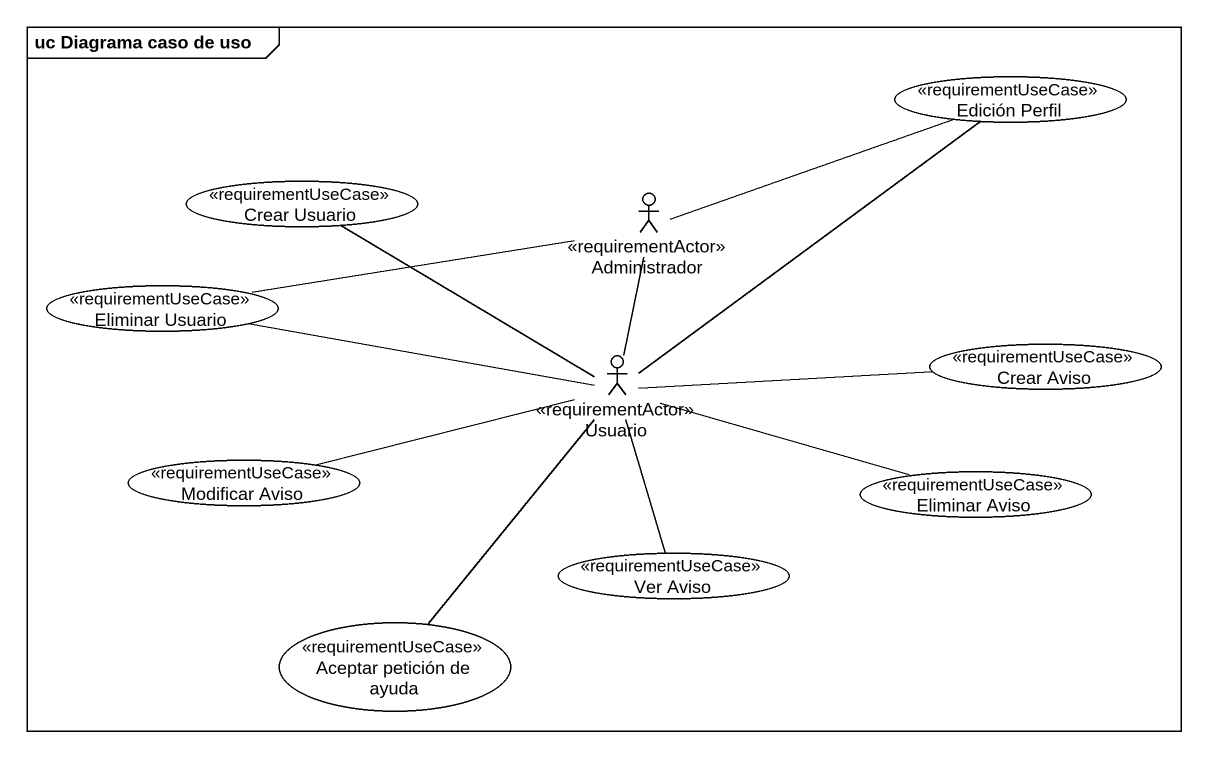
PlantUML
@startuml
mainframe uc Diagrama caso de uso
usecase "Edición Perfil" as Edición_Perfil <<requirementUseCase>>
usecase "Crear Usuario" as Crear_Usuario <<requirementUseCase>>
actor Administrador <<requirementActor>>
usecase "Eliminar Usuario" as Eliminar_Usuario <<requirementUseCase>>
actor Usuario <<requirementActor>>
usecase "Crear Aviso" as Crear_Aviso <<requirementUseCase>>
usecase "Modificar Aviso" as Modificar_Aviso <<requirementUseCase>>
usecase "Eliminar Aviso" as Eliminar_Aviso <<requirementUseCase>>
usecase "Ver Aviso" as Ver_Aviso <<requirementUseCase>>
usecase "Aceptar petición de ayuda" as Aceptar_petición_de_ayuda <<requirementUseCase>>
Crear_Usuario -right- Usuario
Administrador -right- Edición_Perfil
Eliminar_Usuario -right- Administrador
Eliminar_Usuario -right- Usuario
Usuario -up- Edición_Perfil
Usuario -up- Administrador
Crear_Aviso -left- Usuario
Modificar_Aviso -right- Usuario
Eliminar_Aviso -left- Usuario
Ver_Aviso -up- Usuario
Aceptar_petición_de_ayuda -up- Usuario
@enduml
